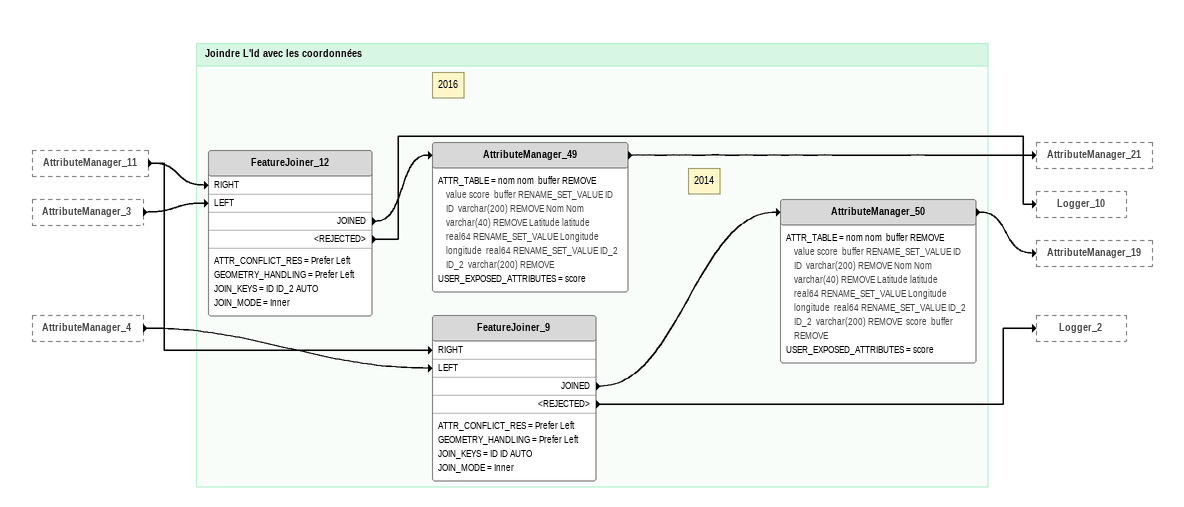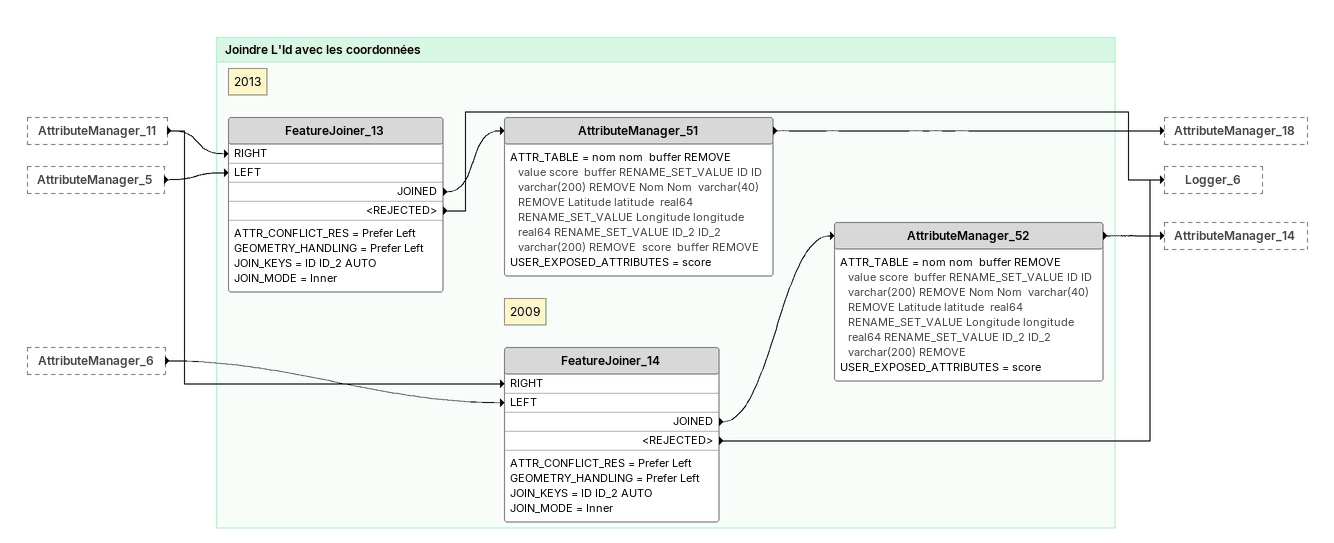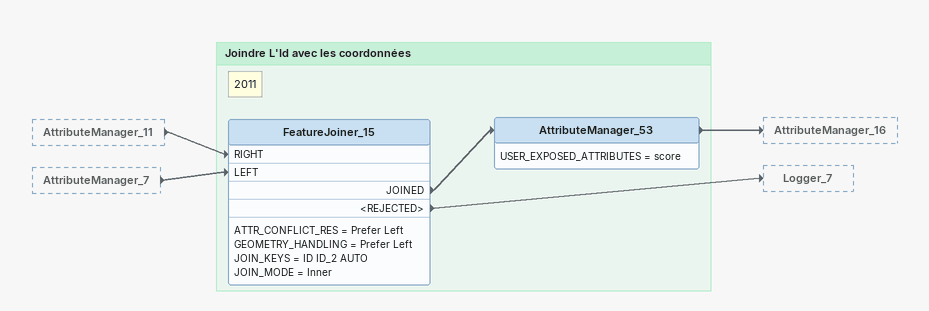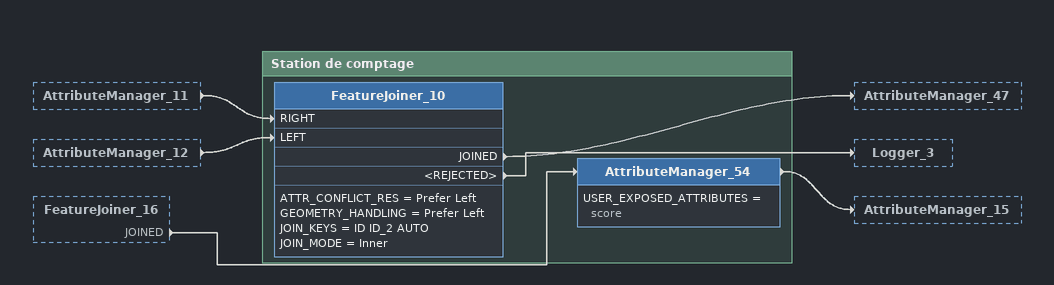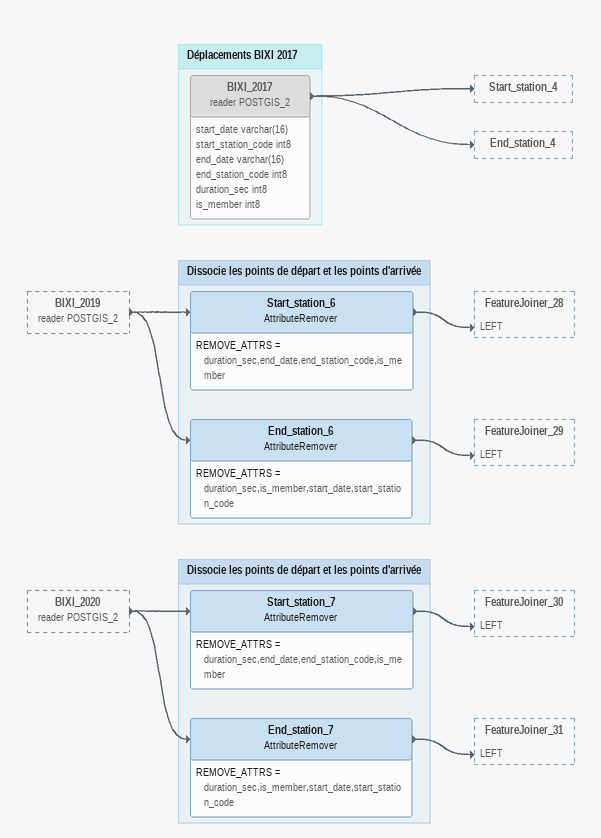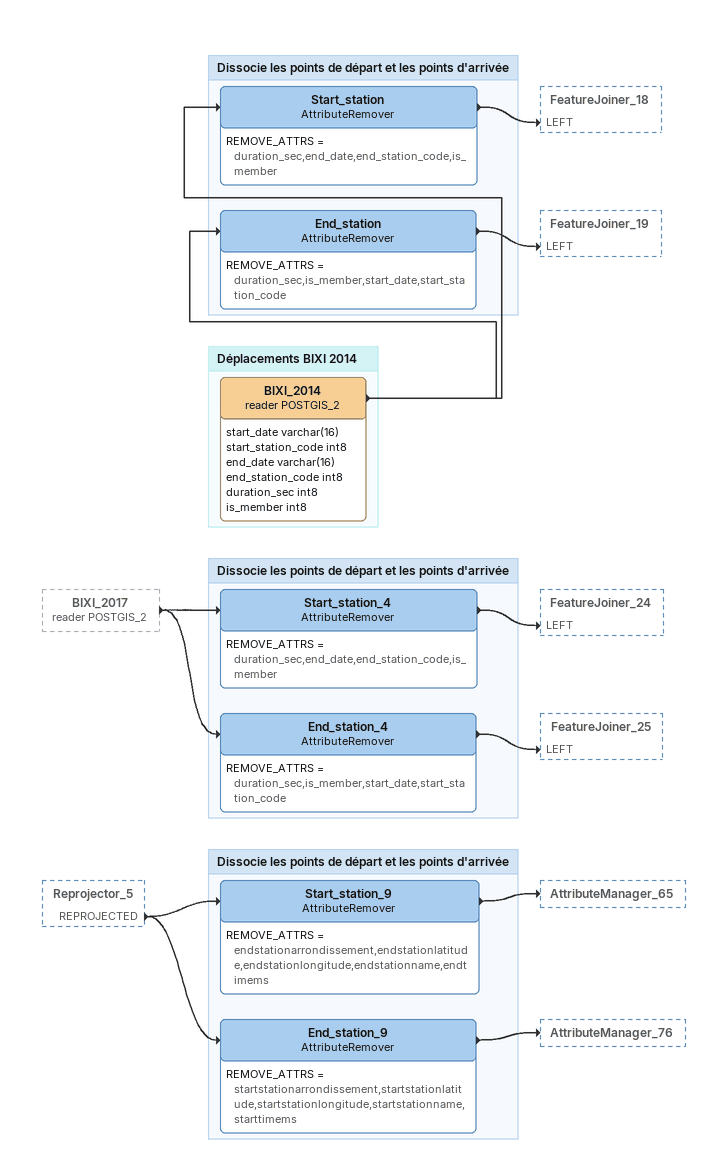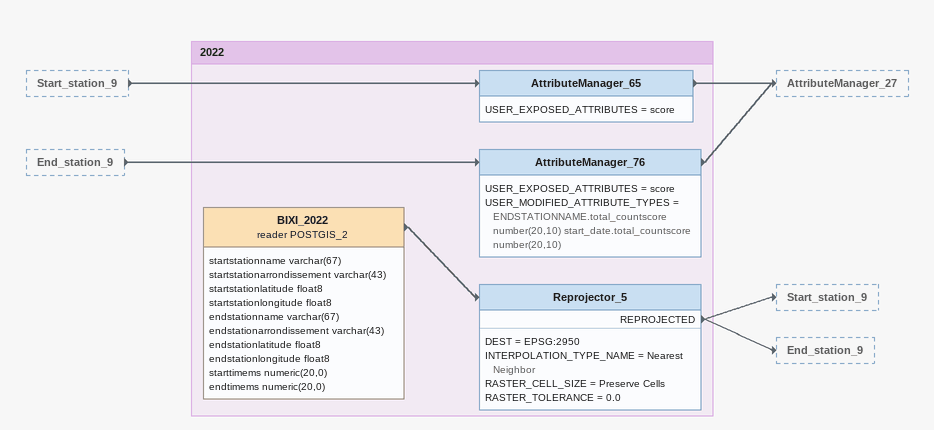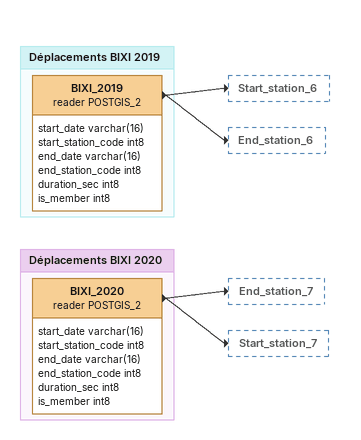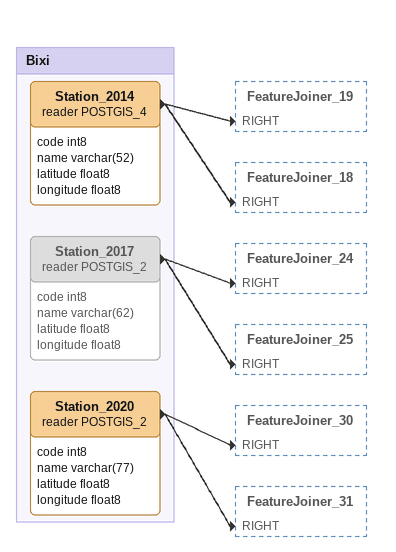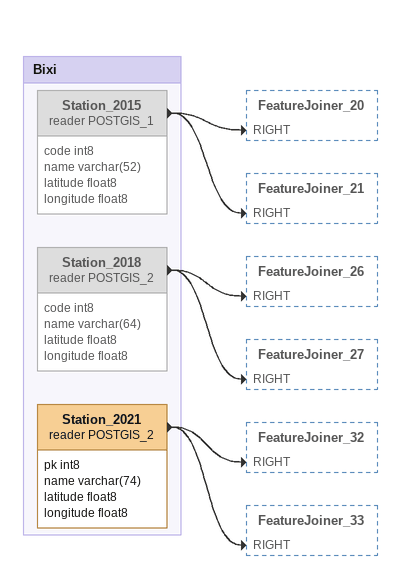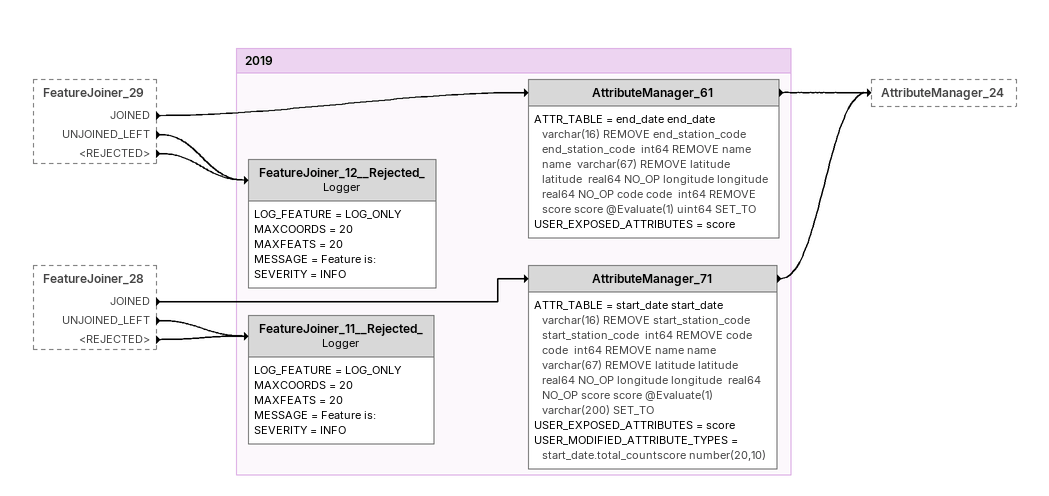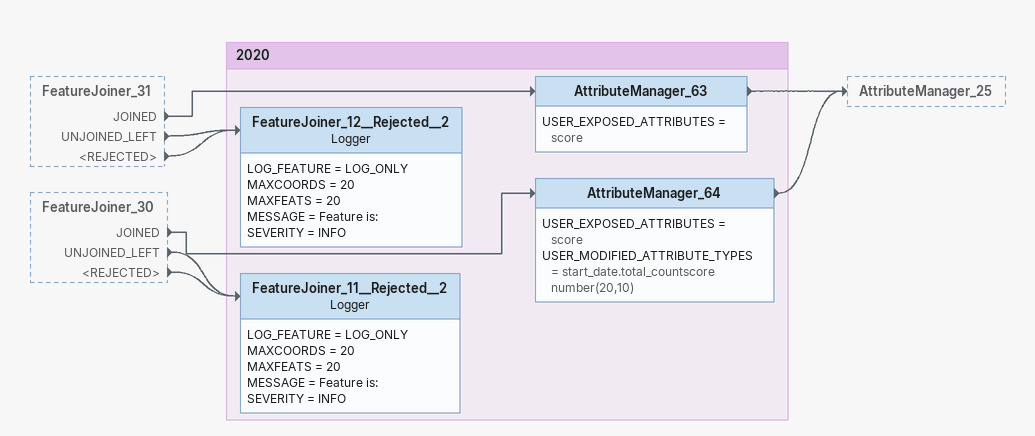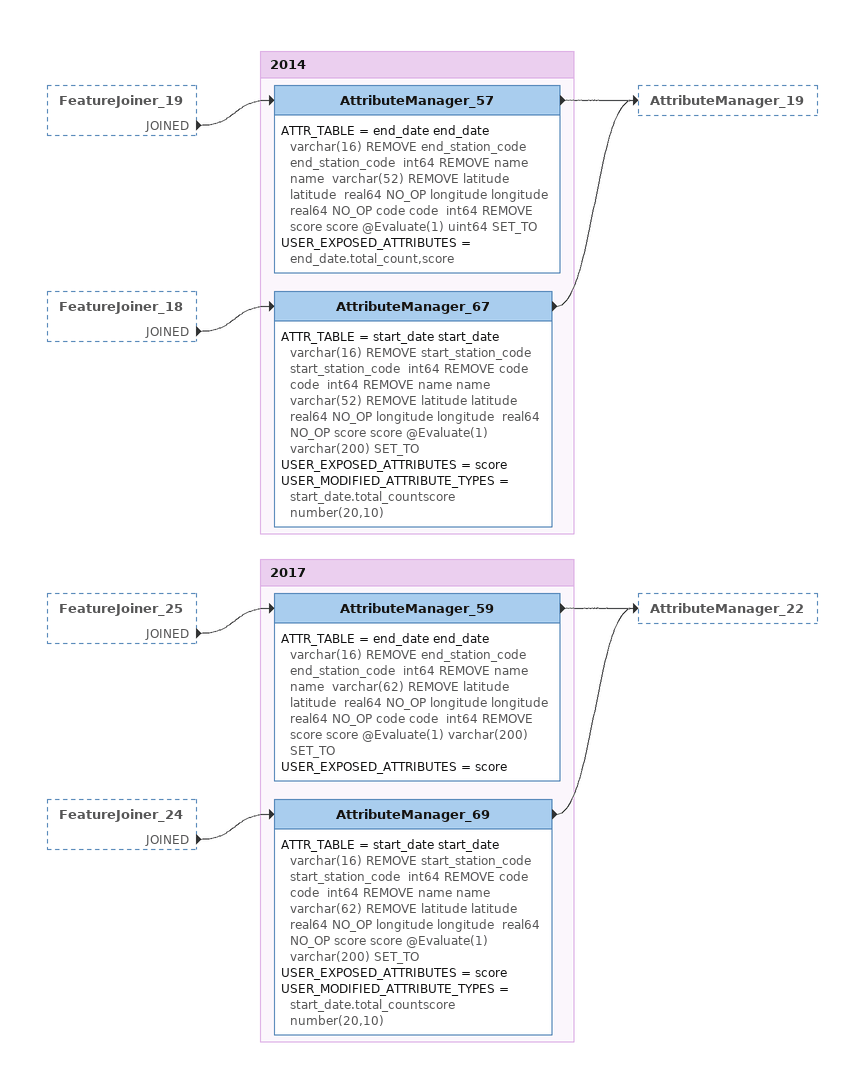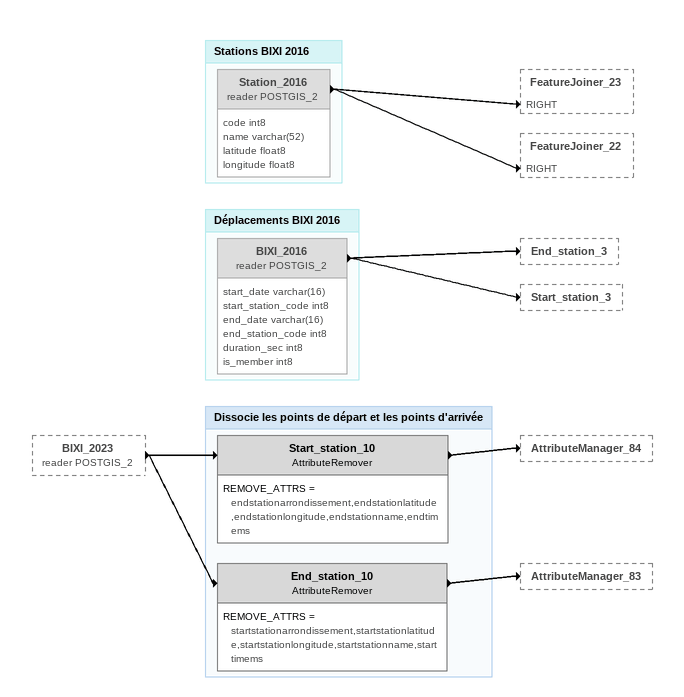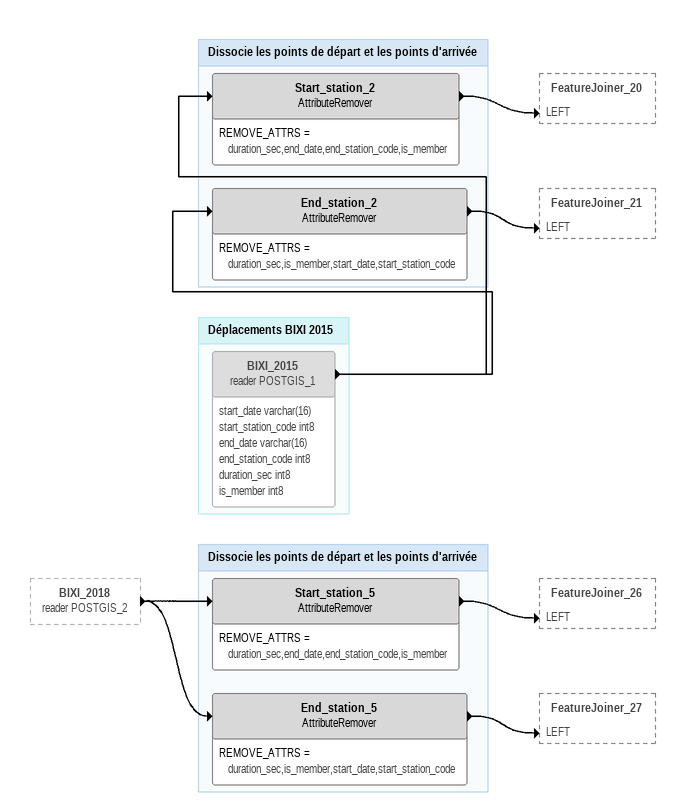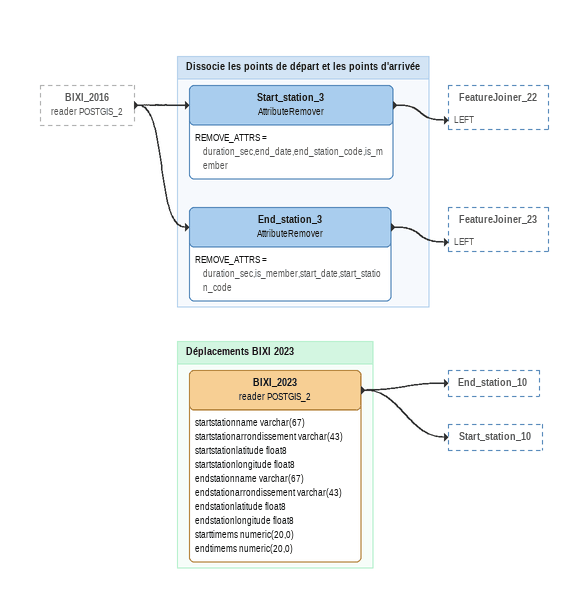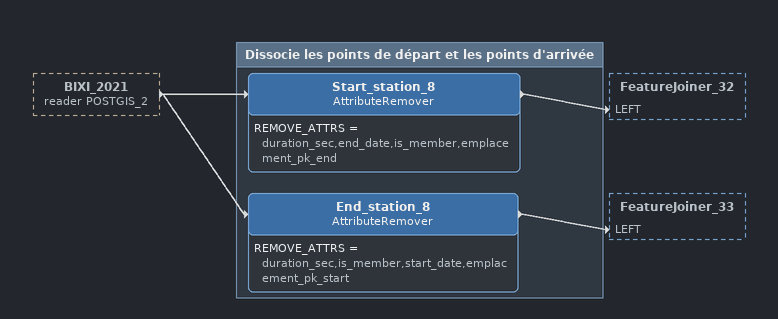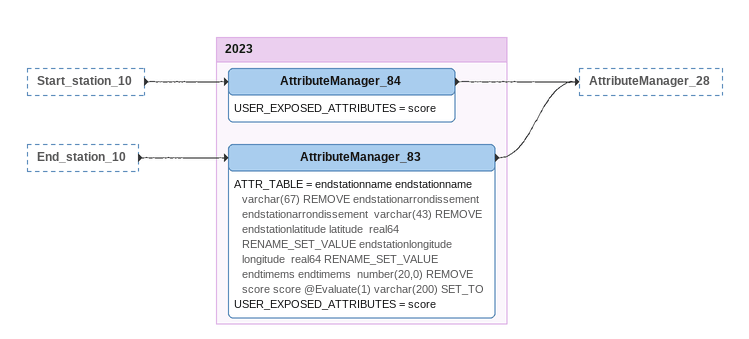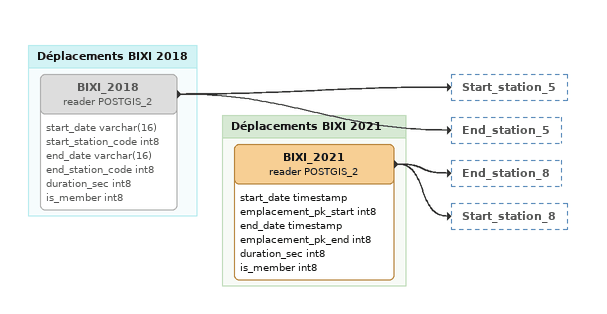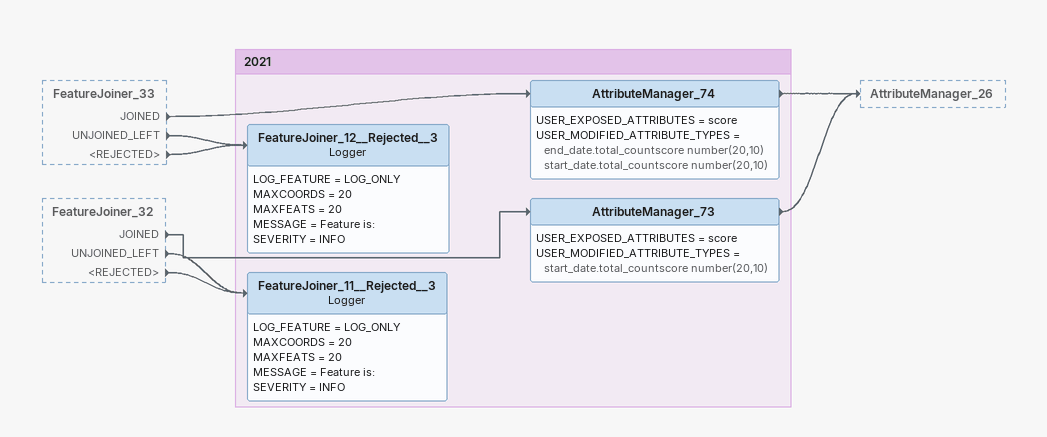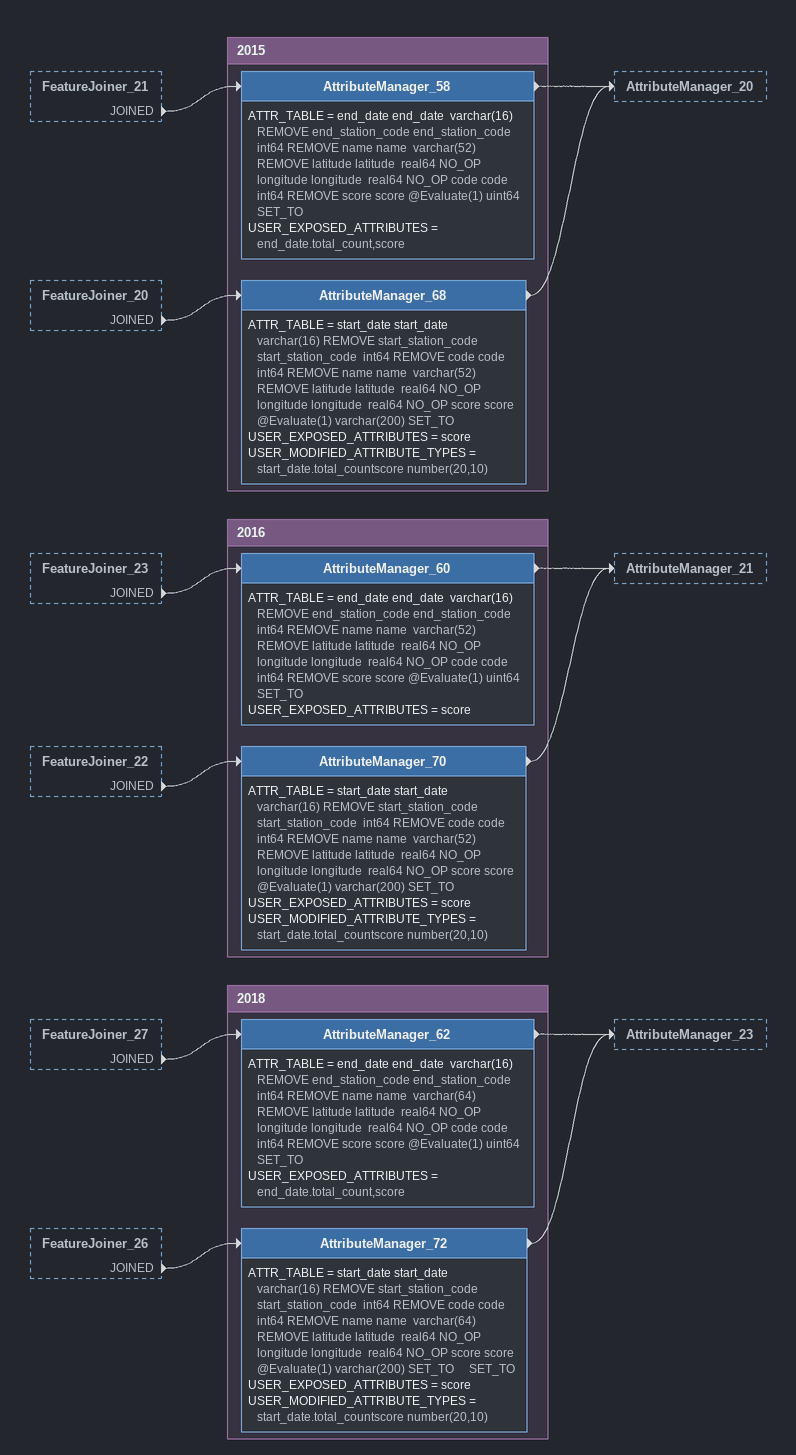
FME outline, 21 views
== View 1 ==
AttributeManager_11 [outside]
    -> FeatureJoiner_12 [RIGHT]
    -> FeatureJoiner_9 [RIGHT]
AttributeManager_3 [outside]
    -> FeatureJoiner_12 [LEFT]
AttributeManager_4 [outside]
    -> FeatureJoiner_9 [LEFT]

Bookmark: Joindre L'Id avec les coordonnées
Note: 2016
FeatureJoiner_12
    ATTR_CONFLICT_RES = Prefer Left
    GEOMETRY_HANDLING = Prefer Left
    JOIN_KEYS = ID ID_2 AUTO
    JOIN_MODE = Inner
    JOINED -> AttributeManager_49
    <REJECTED> -> Logger_10
AttributeManager_49
    ATTR_TABLE = nom nom  buffer REMOVE value score  buffer RENAME_SET_VALUE ID ID  varchar(200) REMOVE Nom Nom  varchar(40) REMOVE Latitude latitude  real64 RENAME_SET_VALUE Longitude longitude  real64 RENAME_SET_VALUE ID_2 ID_2  varchar(200) REMOVE
    USER_EXPOSED_ATTRIBUTES = score
    -> AttributeManager_21
Note: 2014
FeatureJoiner_9
    ATTR_CONFLICT_RES = Prefer Left
    GEOMETRY_HANDLING = Prefer Left
    JOIN_KEYS = ID ID AUTO
    JOIN_MODE = Inner
    JOINED -> AttributeManager_50
    <REJECTED> -> Logger_2
AttributeManager_50
    ATTR_TABLE = nom nom  buffer REMOVE value score  buffer RENAME_SET_VALUE ID ID  varchar(200) REMOVE Nom Nom  varchar(40) REMOVE Latitude latitude  real64 RENAME_SET_VALUE Longitude longitude  real64 RENAME_SET_VALUE ID_2 ID_2  varchar(200) REMOVE  score  buffer REMOVE
    USER_EXPOSED_ATTRIBUTES = score
    -> AttributeManager_19

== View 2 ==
AttributeManager_11 [outside]
    -> FeatureJoiner_13 [RIGHT]
    -> FeatureJoiner_14 [RIGHT]
AttributeManager_5 [outside]
    -> FeatureJoiner_13 [LEFT]
AttributeManager_6 [outside]
    -> FeatureJoiner_14 [LEFT]

Bookmark: Joindre L'Id avec les coordonnées
Note: 2013
FeatureJoiner_13
    ATTR_CONFLICT_RES = Prefer Left
    GEOMETRY_HANDLING = Prefer Left
    JOIN_KEYS = ID ID_2 AUTO
    JOIN_MODE = Inner
    JOINED -> AttributeManager_51
    <REJECTED> -> Logger_6
AttributeManager_51
    ATTR_TABLE = nom nom  buffer REMOVE value score  buffer RENAME_SET_VALUE ID ID  varchar(200) REMOVE Nom Nom  varchar(40) REMOVE Latitude latitude  real64 RENAME_SET_VALUE Longitude longitude  real64 RENAME_SET_VALUE ID_2 ID_2  varchar(200) REMOVE  score  buffer REMOVE
    USER_EXPOSED_ATTRIBUTES = score
    -> AttributeManager_18
Note: 2009
FeatureJoiner_14
    ATTR_CONFLICT_RES = Prefer Left
    GEOMETRY_HANDLING = Prefer Left
    JOIN_KEYS = ID ID_2 AUTO
    JOIN_MODE = Inner
    JOINED -> AttributeManager_52
    <REJECTED> -> Logger_6
AttributeManager_52
    ATTR_TABLE = nom nom  buffer REMOVE value score  buffer RENAME_SET_VALUE ID ID  varchar(200) REMOVE Nom Nom  varchar(40) REMOVE Latitude latitude  real64 RENAME_SET_VALUE Longitude longitude  real64 RENAME_SET_VALUE ID_2 ID_2  varchar(200) REMOVE
    USER_EXPOSED_ATTRIBUTES = score
    -> AttributeManager_14

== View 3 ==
AttributeManager_11 [outside]
    -> FeatureJoiner_15 [RIGHT]
AttributeManager_7 [outside]
    -> FeatureJoiner_15 [LEFT]

Bookmark: Joindre L'Id avec les coordonnées
Note: 2011
FeatureJoiner_15
    ATTR_CONFLICT_RES = Prefer Left
    GEOMETRY_HANDLING = Prefer Left
    JOIN_KEYS = ID ID_2 AUTO
    JOIN_MODE = Inner
    JOINED -> AttributeManager_53
    <REJECTED> -> Logger_7
AttributeManager_53
    USER_EXPOSED_ATTRIBUTES = score
    -> AttributeManager_16

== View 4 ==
AttributeManager_11 [outside]
    -> FeatureJoiner_10 [RIGHT]
AttributeManager_12 [outside]
    -> FeatureJoiner_10 [LEFT]
FeatureJoiner_16 [outside]
    JOINED -> AttributeManager_54

Bookmark: Station de comptage
FeatureJoiner_10
    ATTR_CONFLICT_RES = Prefer Left
    GEOMETRY_HANDLING = Prefer Left
    JOIN_KEYS = ID ID_2 AUTO
    JOIN_MODE = Inner
    JOINED -> AttributeManager_47
    <REJECTED> -> Logger_3
AttributeManager_54
    USER_EXPOSED_ATTRIBUTES = score
    -> AttributeManager_15

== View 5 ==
BIXI_2019 (reader POSTGIS_2) [outside]
    -> Start_station_6
    -> End_station_6
BIXI_2020 (reader POSTGIS_2) [outside]
    -> End_station_7
    -> Start_station_7

Bookmark: Déplacements BIXI 2017
BIXI_2017 (reader POSTGIS_2) [off]
    attributes: start_date varchar(16), start_station_code int8, end_date varchar(16), end_station_code int8, duration_sec int8, is_member int8
    -> Start_station_4
    -> End_station_4

Bookmark: Dissocie les points de départ et les points d'arrivée
Start_station_6: AttributeRemover
    REMOVE_ATTRS = duration_sec,end_date,end_station_code,is_member
    -> FeatureJoiner_28 [LEFT]
End_station_6: AttributeRemover
    REMOVE_ATTRS = duration_sec,is_member,start_date,start_station_code
    -> FeatureJoiner_29 [LEFT]

Bookmark: Dissocie les points de départ et les points d'arrivée
Start_station_7: AttributeRemover
    REMOVE_ATTRS = duration_sec,end_date,end_station_code,is_member
    -> FeatureJoiner_30 [LEFT]
End_station_7: AttributeRemover
    REMOVE_ATTRS = duration_sec,is_member,start_date,start_station_code
    -> FeatureJoiner_31 [LEFT]

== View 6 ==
BIXI_2017 (reader POSTGIS_2) [outside]
    -> Start_station_4
    -> End_station_4
Reprojector_5 [outside]
    REPROJECTED -> Start_station_9
    REPROJECTED -> End_station_9

Bookmark: Déplacements BIXI 2014
BIXI_2014 (reader POSTGIS_2)
    attributes: start_date varchar(16), start_station_code int8, end_date varchar(16), end_station_code int8, duration_sec int8, is_member int8
    -> End_station
    -> Start_station

Bookmark: Dissocie les points de départ et les points d'arrivée
Start_station: AttributeRemover
    REMOVE_ATTRS = duration_sec,end_date,end_station_code,is_member
    -> FeatureJoiner_18 [LEFT]
End_station: AttributeRemover
    REMOVE_ATTRS = duration_sec,is_member,start_date,start_station_code
    -> FeatureJoiner_19 [LEFT]

Bookmark: Dissocie les points de départ et les points d'arrivée
Start_station_4: AttributeRemover
    REMOVE_ATTRS = duration_sec,end_date,end_station_code,is_member
    -> FeatureJoiner_24 [LEFT]
End_station_4: AttributeRemover
    REMOVE_ATTRS = duration_sec,is_member,start_date,start_station_code
    -> FeatureJoiner_25 [LEFT]

Bookmark: Dissocie les points de départ et les points d'arrivée
Start_station_9: AttributeRemover
    REMOVE_ATTRS = endstationarrondissement,endstationlatitude,endstationlongitude,endstationname,endtimems
    -> AttributeManager_65
End_station_9: AttributeRemover
    REMOVE_ATTRS = startstationarrondissement,startstationlatitude,startstationlongitude,startstationname,starttimems
    -> AttributeManager_76

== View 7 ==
Start_station_9 [outside]
    -> AttributeManager_65
End_station_9 [outside]
    -> AttributeManager_76

Bookmark: 2022
BIXI_2022 (reader POSTGIS_2)
    attributes: startstationname varchar(67), startstationarrondissement varchar(43), startstationlatitude float8, startstationlongitude float8, endstationname varchar(67), endstationarrondissement varchar(43), endstationlatitude float8, endstationlongitude float8, starttimems numeric(20,0), endtimems numeric(20,0)
    -> Reprojector_5
Reprojector_5
    DEST = EPSG:2950
    INTERPOLATION_TYPE_NAME = Nearest Neighbor
    RASTER_CELL_SIZE = Preserve Cells
    RASTER_TOLERANCE = 0.0
    REPROJECTED -> Start_station_9
    REPROJECTED -> End_station_9
AttributeManager_65
    USER_EXPOSED_ATTRIBUTES = score
    -> AttributeManager_27
AttributeManager_76
    USER_EXPOSED_ATTRIBUTES = score
    USER_MODIFIED_ATTRIBUTE_TYPES = ENDSTATIONNAME.total_countscore number(20,10) start_date.total_countscore number(20,10)
    -> AttributeManager_27

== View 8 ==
Bookmark: Déplacements BIXI 2019
BIXI_2019 (reader POSTGIS_2)
    attributes: start_date varchar(16), start_station_code int8, end_date varchar(16), end_station_code int8, duration_sec int8, is_member int8
    -> Start_station_6
    -> End_station_6

Bookmark: Déplacements BIXI 2020
BIXI_2020 (reader POSTGIS_2)
    attributes: start_date varchar(16), start_station_code int8, end_date varchar(16), end_station_code int8, duration_sec int8, is_member int8
    -> End_station_7
    -> Start_station_7

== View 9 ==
Bookmark: Bixi
Station_2014 (reader POSTGIS_4)
    attributes: code int8, name varchar(52), latitude float8, longitude float8
    -> FeatureJoiner_19 [RIGHT]
    -> FeatureJoiner_18 [RIGHT]
Station_2017 (reader POSTGIS_2) [off]
    attributes: code int8, name varchar(62), latitude float8, longitude float8
    -> FeatureJoiner_24 [RIGHT]
    -> FeatureJoiner_25 [RIGHT]
Station_2020 (reader POSTGIS_2)
    attributes: code int8, name varchar(77), latitude float8, longitude float8
    -> FeatureJoiner_30 [RIGHT]
    -> FeatureJoiner_31 [RIGHT]

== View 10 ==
Bookmark: Bixi
Station_2018 (reader POSTGIS_2) [off]
    attributes: code int8, name varchar(64), latitude float8, longitude float8
    -> FeatureJoiner_26 [RIGHT]
    -> FeatureJoiner_27 [RIGHT]
Station_2015 (reader POSTGIS_1) [off]
    attributes: code int8, name varchar(52), latitude float8, longitude float8
    -> FeatureJoiner_20 [RIGHT]
    -> FeatureJoiner_21 [RIGHT]
Station_2021 (reader POSTGIS_2)
    attributes: pk int8, name varchar(74), latitude float8, longitude float8
    -> FeatureJoiner_32 [RIGHT]
    -> FeatureJoiner_33 [RIGHT]

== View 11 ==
FeatureJoiner_29 [outside]
    JOINED -> AttributeManager_61
    UNJOINED_LEFT -> FeatureJoiner_12__Rejected_
    <REJECTED> -> FeatureJoiner_12__Rejected_
FeatureJoiner_28 [outside]
    JOINED -> AttributeManager_71
    UNJOINED_LEFT -> FeatureJoiner_11__Rejected_
    <REJECTED> -> FeatureJoiner_11__Rejected_

Bookmark: 2019
AttributeManager_71
    ATTR_TABLE = start_date start_date  varchar(16) REMOVE start_station_code start_station_code  int64 REMOVE code code  int64 REMOVE name name  varchar(67) REMOVE latitude latitude  real64 NO_OP longitude longitude  real64 NO_OP score score @Evaluate(1) varchar(200) SET_TO
    USER_EXPOSED_ATTRIBUTES = score
    USER_MODIFIED_ATTRIBUTE_TYPES = start_date.total_countscore number(20,10)
    -> AttributeManager_24
FeatureJoiner_11__Rejected_: Logger
    LOG_FEATURE = LOG_ONLY
    MAXCOORDS = 20
    MAXFEATS = 20
    MESSAGE = Feature is:
    SEVERITY = INFO
AttributeManager_61
    ATTR_TABLE = end_date end_date  varchar(16) REMOVE end_station_code end_station_code  int64 REMOVE name name  varchar(67) REMOVE latitude latitude  real64 NO_OP longitude longitude  real64 NO_OP code code  int64 REMOVE score score @Evaluate(1) uint64 SET_TO
    USER_EXPOSED_ATTRIBUTES = score
    -> AttributeManager_24
FeatureJoiner_12__Rejected_: Logger
    LOG_FEATURE = LOG_ONLY
    MAXCOORDS = 20
    MAXFEATS = 20
    MESSAGE = Feature is:
    SEVERITY = INFO

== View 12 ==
FeatureJoiner_31 [outside]
    JOINED -> AttributeManager_63
    UNJOINED_LEFT -> FeatureJoiner_12__Rejected__2
    <REJECTED> -> FeatureJoiner_12__Rejected__2
FeatureJoiner_30 [outside]
    JOINED -> AttributeManager_64
    UNJOINED_LEFT -> FeatureJoiner_11__Rejected__2
    <REJECTED> -> FeatureJoiner_11__Rejected__2

Bookmark: 2020
AttributeManager_64
    USER_EXPOSED_ATTRIBUTES = score
    USER_MODIFIED_ATTRIBUTE_TYPES = start_date.total_countscore number(20,10)
    -> AttributeManager_25
FeatureJoiner_11__Rejected__2: Logger
    LOG_FEATURE = LOG_ONLY
    MAXCOORDS = 20
    MAXFEATS = 20
    MESSAGE = Feature is:
    SEVERITY = INFO
AttributeManager_63
    USER_EXPOSED_ATTRIBUTES = score
    -> AttributeManager_25
FeatureJoiner_12__Rejected__2: Logger
    LOG_FEATURE = LOG_ONLY
    MAXCOORDS = 20
    MAXFEATS = 20
    MESSAGE = Feature is:
    SEVERITY = INFO

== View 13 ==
FeatureJoiner_19 [outside]
    JOINED -> AttributeManager_57
FeatureJoiner_18 [outside]
    JOINED -> AttributeManager_67
FeatureJoiner_25 [outside]
    JOINED -> AttributeManager_59
FeatureJoiner_24 [outside]
    JOINED -> AttributeManager_69

Bookmark: 2014
AttributeManager_67
    ATTR_TABLE = start_date start_date  varchar(16) REMOVE start_station_code start_station_code  int64 REMOVE code code  int64 REMOVE name name  varchar(52) REMOVE latitude latitude  real64 NO_OP longitude longitude  real64 NO_OP score score @Evaluate(1) varchar(200) SET_TO
    USER_EXPOSED_ATTRIBUTES = score
    USER_MODIFIED_ATTRIBUTE_TYPES = start_date.total_countscore number(20,10)
    -> AttributeManager_19
AttributeManager_57
    ATTR_TABLE = end_date end_date  varchar(16) REMOVE end_station_code end_station_code  int64 REMOVE name name  varchar(52) REMOVE latitude latitude  real64 NO_OP longitude longitude  real64 NO_OP code code  int64 REMOVE score score @Evaluate(1) uint64 SET_TO
    USER_EXPOSED_ATTRIBUTES = end_date.total_count,score
    -> AttributeManager_19

Bookmark: 2017
AttributeManager_69
    ATTR_TABLE = start_date start_date  varchar(16) REMOVE start_station_code start_station_code  int64 REMOVE code code  int64 REMOVE name name  varchar(62) REMOVE latitude latitude  real64 NO_OP longitude longitude  real64 NO_OP score score @Evaluate(1) varchar(200) SET_TO
    USER_EXPOSED_ATTRIBUTES = score
    USER_MODIFIED_ATTRIBUTE_TYPES = start_date.total_countscore number(20,10)
    -> AttributeManager_22
AttributeManager_59
    ATTR_TABLE = end_date end_date  varchar(16) REMOVE end_station_code end_station_code  int64 REMOVE name name  varchar(62) REMOVE latitude latitude  real64 NO_OP longitude longitude  real64 NO_OP code code  int64 REMOVE score score @Evaluate(1) varchar(200) SET_TO
    USER_EXPOSED_ATTRIBUTES = score
    -> AttributeManager_22

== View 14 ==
BIXI_2023 (reader POSTGIS_2) [outside]
    -> End_station_10
    -> Start_station_10

Bookmark: Stations BIXI 2016
Station_2016 (reader POSTGIS_2) [off]
    attributes: code int8, name varchar(52), latitude float8, longitude float8
    -> FeatureJoiner_23 [RIGHT]
    -> FeatureJoiner_22 [RIGHT]

Bookmark: Déplacements BIXI 2016
BIXI_2016 (reader POSTGIS_2) [off]
    attributes: start_date varchar(16), start_station_code int8, end_date varchar(16), end_station_code int8, duration_sec int8, is_member int8
    -> End_station_3
    -> Start_station_3

Bookmark: Dissocie les points de départ et les points d'arrivée
Start_station_10: AttributeRemover
    REMOVE_ATTRS = endstationarrondissement,endstationlatitude,endstationlongitude,endstationname,endtimems
    -> AttributeManager_84
End_station_10: AttributeRemover
    REMOVE_ATTRS = startstationarrondissement,startstationlatitude,startstationlongitude,startstationname,starttimems
    -> AttributeManager_83

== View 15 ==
BIXI_2018 (reader POSTGIS_2) [outside]
    -> Start_station_5
    -> End_station_5

Bookmark: Déplacements BIXI 2015
BIXI_2015 (reader POSTGIS_1) [off]
    attributes: start_date varchar(16), start_station_code int8, end_date varchar(16), end_station_code int8, duration_sec int8, is_member int8
    -> Start_station_2
    -> End_station_2

Bookmark: Dissocie les points de départ et les points d'arrivée
Start_station_2: AttributeRemover
    REMOVE_ATTRS = duration_sec,end_date,end_station_code,is_member
    -> FeatureJoiner_20 [LEFT]
End_station_2: AttributeRemover
    REMOVE_ATTRS = duration_sec,is_member,start_date,start_station_code
    -> FeatureJoiner_21 [LEFT]

Bookmark: Dissocie les points de départ et les points d'arrivée
Start_station_5: AttributeRemover
    REMOVE_ATTRS = duration_sec,end_date,end_station_code,is_member
    -> FeatureJoiner_26 [LEFT]
End_station_5: AttributeRemover
    REMOVE_ATTRS = duration_sec,is_member,start_date,start_station_code
    -> FeatureJoiner_27 [LEFT]

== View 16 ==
BIXI_2016 (reader POSTGIS_2) [outside]
    -> End_station_3
    -> Start_station_3

Bookmark: Dissocie les points de départ et les points d'arrivée
Start_station_3: AttributeRemover
    REMOVE_ATTRS = duration_sec,end_date,end_station_code,is_member
    -> FeatureJoiner_22 [LEFT]
End_station_3: AttributeRemover
    REMOVE_ATTRS = duration_sec,is_member,start_date,start_station_code
    -> FeatureJoiner_23 [LEFT]

Bookmark: Déplacements BIXI 2023
BIXI_2023 (reader POSTGIS_2)
    attributes: startstationname varchar(67), startstationarrondissement varchar(43), startstationlatitude float8, startstationlongitude float8, endstationname varchar(67), endstationarrondissement varchar(43), endstationlatitude float8, endstationlongitude float8, starttimems numeric(20,0), endtimems numeric(20,0)
    -> End_station_10
    -> Start_station_10

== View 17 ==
BIXI_2021 (reader POSTGIS_2) [outside]
    -> End_station_8
    -> Start_station_8

Bookmark: Dissocie les points de départ et les points d'arrivée
Start_station_8: AttributeRemover
    REMOVE_ATTRS = duration_sec,end_date,is_member,emplacement_pk_end
    -> FeatureJoiner_32 [LEFT]
End_station_8: AttributeRemover
    REMOVE_ATTRS = duration_sec,is_member,start_date,emplacement_pk_start
    -> FeatureJoiner_33 [LEFT]

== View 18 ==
Start_station_10 [outside]
    -> AttributeManager_84
End_station_10 [outside]
    -> AttributeManager_83

Bookmark: 2023
AttributeManager_84
    USER_EXPOSED_ATTRIBUTES = score
    -> AttributeManager_28
AttributeManager_83
    ATTR_TABLE = endstationname endstationname  varchar(67) REMOVE endstationarrondissement endstationarrondissement  varchar(43) REMOVE endstationlatitude latitude  real64 RENAME_SET_VALUE endstationlongitude longitude  real64 RENAME_SET_VALUE endtimems endtimems  number(20,0) REMOVE score score @Evaluate(1) varchar(200) SET_TO
    USER_EXPOSED_ATTRIBUTES = score
    -> AttributeManager_28

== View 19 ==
Bookmark: Déplacements BIXI 2018
BIXI_2018 (reader POSTGIS_2) [off]
    attributes: start_date varchar(16), start_station_code int8, end_date varchar(16), end_station_code int8, duration_sec int8, is_member int8
    -> Start_station_5
    -> End_station_5

Bookmark: Déplacements BIXI 2021
BIXI_2021 (reader POSTGIS_2)
    attributes: start_date timestamp, emplacement_pk_start int8, end_date timestamp, emplacement_pk_end int8, duration_sec int8, is_member int8
    -> End_station_8
    -> Start_station_8

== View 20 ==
FeatureJoiner_33 [outside]
    JOINED -> AttributeManager_74
    UNJOINED_LEFT -> FeatureJoiner_12__Rejected__3
    <REJECTED> -> FeatureJoiner_12__Rejected__3
FeatureJoiner_32 [outside]
    JOINED -> AttributeManager_73
    UNJOINED_LEFT -> FeatureJoiner_11__Rejected__3
    <REJECTED> -> FeatureJoiner_11__Rejected__3

Bookmark: 2021
AttributeManager_73
    USER_EXPOSED_ATTRIBUTES = score
    USER_MODIFIED_ATTRIBUTE_TYPES = start_date.total_countscore number(20,10)
    -> AttributeManager_26
FeatureJoiner_11__Rejected__3: Logger
    LOG_FEATURE = LOG_ONLY
    MAXCOORDS = 20
    MAXFEATS = 20
    MESSAGE = Feature is:
    SEVERITY = INFO
AttributeManager_74
    USER_EXPOSED_ATTRIBUTES = score
    USER_MODIFIED_ATTRIBUTE_TYPES = end_date.total_countscore number(20,10) start_date.total_countscore number(20,10)
    -> AttributeManager_26
FeatureJoiner_12__Rejected__3: Logger
    LOG_FEATURE = LOG_ONLY
    MAXCOORDS = 20
    MAXFEATS = 20
    MESSAGE = Feature is:
    SEVERITY = INFO

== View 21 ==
FeatureJoiner_21 [outside]
    JOINED -> AttributeManager_58
FeatureJoiner_20 [outside]
    JOINED -> AttributeManager_68
FeatureJoiner_23 [outside]
    JOINED -> AttributeManager_60
FeatureJoiner_22 [outside]
    JOINED -> AttributeManager_70
FeatureJoiner_27 [outside]
    JOINED -> AttributeManager_62
FeatureJoiner_26 [outside]
    JOINED -> AttributeManager_72

Bookmark: 2015
AttributeManager_68
    ATTR_TABLE = start_date start_date  varchar(16) REMOVE start_station_code start_station_code  int64 REMOVE code code  int64 REMOVE name name  varchar(52) REMOVE latitude latitude  real64 NO_OP longitude longitude  real64 NO_OP score score @Evaluate(1) varchar(200) SET_TO
    USER_EXPOSED_ATTRIBUTES = score
    USER_MODIFIED_ATTRIBUTE_TYPES = start_date.total_countscore number(20,10)
    -> AttributeManager_20
AttributeManager_58
    ATTR_TABLE = end_date end_date  varchar(16) REMOVE end_station_code end_station_code  int64 REMOVE name name  varchar(52) REMOVE latitude latitude  real64 NO_OP longitude longitude  real64 NO_OP code code  int64 REMOVE score score @Evaluate(1) uint64 SET_TO
    USER_EXPOSED_ATTRIBUTES = end_date.total_count,score
    -> AttributeManager_20

Bookmark: 2016
AttributeManager_70
    ATTR_TABLE = start_date start_date  varchar(16) REMOVE start_station_code start_station_code  int64 REMOVE code code  int64 REMOVE name name  varchar(52) REMOVE latitude latitude  real64 NO_OP longitude longitude  real64 NO_OP score score @Evaluate(1) varchar(200) SET_TO
    USER_EXPOSED_ATTRIBUTES = score
    USER_MODIFIED_ATTRIBUTE_TYPES = start_date.total_countscore number(20,10)
    -> AttributeManager_21
AttributeManager_60
    ATTR_TABLE = end_date end_date  varchar(16) REMOVE end_station_code end_station_code  int64 REMOVE name name  varchar(52) REMOVE latitude latitude  real64 NO_OP longitude longitude  real64 NO_OP code code  int64 REMOVE score score @Evaluate(1) uint64 SET_TO
    USER_EXPOSED_ATTRIBUTES = score
    -> AttributeManager_21

Bookmark: 2018
AttributeManager_72
    ATTR_TABLE = start_date start_date  varchar(16) REMOVE start_station_code start_station_code  int64 REMOVE code code  int64 REMOVE name name  varchar(64) REMOVE latitude latitude  real64 NO_OP longitude longitude  real64 NO_OP score score @Evaluate(1) varchar(200) SET_TO     SET_TO
    USER_EXPOSED_ATTRIBUTES = score
    USER_MODIFIED_ATTRIBUTE_TYPES = start_date.total_countscore number(20,10)
    -> AttributeManager_23
AttributeManager_62
    ATTR_TABLE = end_date end_date  varchar(16) REMOVE end_station_code end_station_code  int64 REMOVE name name  varchar(64) REMOVE latitude latitude  real64 NO_OP longitude longitude  real64 NO_OP code code  int64 REMOVE score score @Evaluate(1) uint64 SET_TO
    USER_EXPOSED_ATTRIBUTES = end_date.total_count,score
    -> AttributeManager_23
